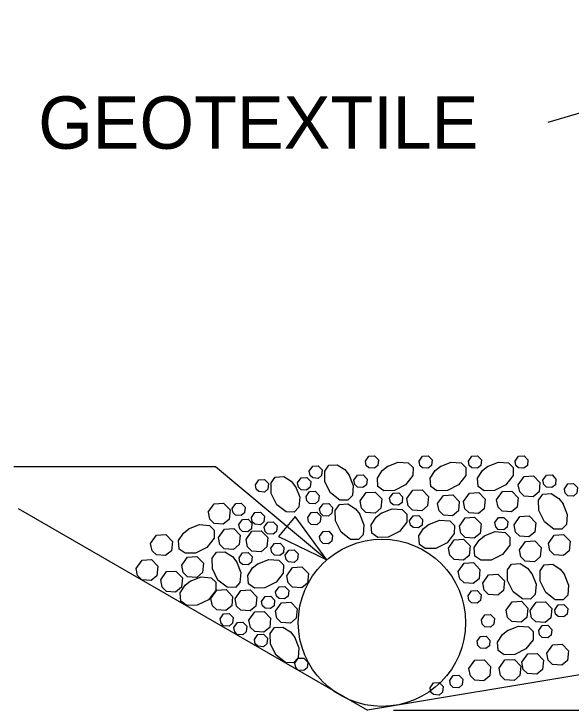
# Model space of a CAD drawing. Extents: x 0 to 2289, y 0 to 839.
# Drawn here: x 224.19 to 237.53, y 50.39 to 67.07 of the extents above; entities that cross this region are included whole.
import ezdxf

# ---------------------------------------------------------------- set-up
doc = ezdxf.new("R2010")
doc.units = 0
for name, color, linetype in [('Dimension Lines', 7, 'Continuous'), ('Mis Beam Bolsters', 7, 'Continuous'), ('Mis Object Lines', 7, 'Continuous'), ('Miscellaneous Lines', 7, 'Continuous'), ('Plot Label', 7, 'Continuous')]:
    doc.layers.add(name, color=color, linetype=linetype)

msp = doc.modelspace()

# ---------------------------------------------------------------- linework, layer by layer
at = {"layer": 'Mis Beam Bolsters'}
msp.add_lwpolyline([(231.686, 53.993), (230.925, 55.033), (230.525, 54.553)], close=True, dxfattribs=at)
at = {"layer": 'Mis Object Lines'}
msp.add_circle((233.005, 52.484), 2.004, dxfattribs=at)
at = {"layer": 'Miscellaneous Lines'}
for p, q in [((224.296, 55.221), (232.657, 50.392)), ((254.787, 54.079), (232.657, 50.391))]:
    msp.add_line(p, q, dxfattribs=at)
at = {"layer": 'Plot Label'}
msp.add_line((233.282, 50.391), (262.978, 50.391), dxfattribs=at)
for points in [[(232.609, 56.36), (232.693, 56.48), (232.827, 56.488), (232.921, 56.391), (232.907, 56.255), (232.824, 56.186), (232.692, 56.196), (232.63, 56.256), (232.609, 56.36)], [(233.894, 56.36), (233.978, 56.48), (234.113, 56.488), (234.206, 56.391), (234.192, 56.255), (234.11, 56.186), (233.977, 56.196), (233.915, 56.256), (233.895, 56.36)], [(235.077, 56.36), (235.161, 56.48), (235.295, 56.488), (235.388, 56.391), (235.375, 56.255), (235.292, 56.186), (235.159, 56.196), (235.097, 56.256), (235.077, 56.36)], [(236.191, 56.36), (236.275, 56.48), (236.409, 56.488), (236.502, 56.391), (236.489, 56.255), (236.406, 56.186), (236.273, 56.196), (236.211, 56.256), (236.191, 56.36)], [(236.191, 56.36), (236.275, 56.48), (236.409, 56.488), (236.502, 56.391), (236.489, 56.255), (236.406, 56.186), (236.273, 56.196), (236.211, 56.256), (236.191, 56.36)], [(231.263, 56.118), (231.347, 56.237), (231.481, 56.245), (231.575, 56.148), (231.561, 56.013), (231.478, 55.944), (231.346, 55.953), (231.283, 56.014), (231.263, 56.118)], [(232.215, 56.035), (232.319, 55.773), (232.298, 55.532), (232.189, 55.418), (231.994, 55.421), (231.772, 55.595), (231.638, 55.863), (231.633, 56.116), (231.734, 56.258), (231.936, 56.272), (232.116, 56.156), (232.221, 56.024)], [(233.132, 56.23), (233.394, 56.334), (233.635, 56.313), (233.749, 56.205), (233.746, 56.009), (233.572, 55.787), (233.304, 55.653), (233.051, 55.649), (232.908, 55.75), (232.895, 55.951), (233.01, 56.131), (233.143, 56.237)], [(234.4, 56.23), (234.662, 56.334), (234.903, 56.313), (235.017, 56.205), (235.014, 56.009), (234.84, 55.787), (234.572, 55.653), (234.319, 55.649), (234.176, 55.75), (234.163, 55.951), (234.278, 56.131), (234.411, 56.237)], [(235.531, 56.23), (235.793, 56.334), (236.034, 56.313), (236.148, 56.205), (236.145, 56.009), (235.971, 55.787), (235.703, 55.653), (235.45, 55.649), (235.307, 55.75), (235.294, 55.951), (235.409, 56.131), (235.542, 56.237)], [(231.686, 53.993), (229.016, 56.217), (224.192, 56.217)], [(229.973, 55.791), (230.058, 55.911), (230.192, 55.918), (230.285, 55.821), (230.271, 55.686), (230.189, 55.617), (230.056, 55.627), (229.994, 55.687), (229.974, 55.791)], [(230.931, 55.752), (231.035, 55.49), (231.014, 55.25), (230.906, 55.135), (230.71, 55.139), (230.488, 55.312), (230.354, 55.581), (230.35, 55.834), (230.451, 55.976), (230.652, 55.989), (230.832, 55.874), (230.938, 55.742)], [(230.986, 55.837), (231.07, 55.956), (231.204, 55.964), (231.298, 55.867), (231.284, 55.732), (231.201, 55.663), (231.069, 55.672), (231.006, 55.733), (230.986, 55.837)], [(232.335, 55.898), (232.419, 56.017), (232.553, 56.025), (232.647, 55.928), (232.633, 55.793), (232.55, 55.724), (232.418, 55.733), (232.355, 55.794), (232.335, 55.898)], [(236.269, 55.793), (236.409, 55.992), (236.633, 56.005), (236.788, 55.844), (236.766, 55.618), (236.627, 55.503), (236.407, 55.519), (236.303, 55.62), (236.269, 55.793)], [(236.859, 55.898), (236.943, 56.017), (237.077, 56.025), (237.17, 55.928), (237.157, 55.793), (237.074, 55.724), (236.942, 55.733), (236.879, 55.794), (236.859, 55.898)], [(237.373, 55.692), (237.457, 55.812), (237.591, 55.819), (237.684, 55.723), (237.671, 55.587), (237.588, 55.518), (237.456, 55.528), (237.393, 55.588), (237.373, 55.692)], [(231.188, 55.507), (231.272, 55.627), (231.406, 55.634), (231.5, 55.537), (231.486, 55.402), (231.403, 55.333), (231.271, 55.343), (231.209, 55.403), (231.188, 55.507)], [(232.483, 55.403), (232.623, 55.602), (232.846, 55.615), (233.002, 55.454), (232.979, 55.228), (232.841, 55.113), (232.62, 55.129), (232.517, 55.229), (232.483, 55.403)], [(233.189, 55.473), (233.273, 55.593), (233.407, 55.6), (233.5, 55.504), (233.487, 55.368), (233.404, 55.299), (233.272, 55.309), (233.209, 55.369), (233.189, 55.473)], [(233.602, 55.458), (233.742, 55.658), (233.966, 55.67), (234.122, 55.509), (234.099, 55.283), (233.961, 55.168), (233.74, 55.184), (233.636, 55.285), (233.603, 55.458)], [(234.959, 55.392), (235.099, 55.591), (235.323, 55.604), (235.478, 55.442), (235.456, 55.217), (235.317, 55.102), (235.097, 55.118), (234.993, 55.218), (234.959, 55.392)], [(235.75, 55.429), (235.89, 55.628), (236.113, 55.641), (236.269, 55.48), (236.246, 55.254), (236.108, 55.139), (235.887, 55.155), (235.784, 55.256), (235.75, 55.429)], [(237.338, 55.343), (237.442, 55.081), (237.421, 54.841), (237.313, 54.726), (237.117, 54.73), (236.895, 54.904), (236.761, 55.172), (236.757, 55.425), (236.858, 55.567), (237.059, 55.581), (237.239, 55.465), (237.345, 55.333)], [(234.338, 55.338), (234.478, 55.537), (234.702, 55.55), (234.857, 55.389), (234.835, 55.163), (234.697, 55.048), (234.476, 55.064), (234.372, 55.164), (234.338, 55.338)], [(228.846, 55.137), (228.986, 55.336), (229.21, 55.349), (229.366, 55.187), (229.343, 54.962), (229.205, 54.847), (228.984, 54.863), (228.88, 54.963), (228.847, 55.137)], [(229.418, 55.225), (229.502, 55.345), (229.637, 55.352), (229.73, 55.256), (229.716, 55.12), (229.633, 55.051), (229.501, 55.061), (229.439, 55.121), (229.418, 55.225)], [(231.51, 55.212), (231.594, 55.331), (231.729, 55.339), (231.822, 55.242), (231.808, 55.107), (231.725, 55.038), (231.593, 55.047), (231.531, 55.108), (231.51, 55.212)], [(232.47, 55.096), (232.574, 54.834), (232.553, 54.593), (232.444, 54.478), (232.249, 54.482), (232.027, 54.656), (231.893, 54.924), (231.888, 55.177), (231.99, 55.319), (232.191, 55.333), (232.371, 55.217), (232.477, 55.085)], [(229.878, 55.008), (229.962, 55.128), (230.096, 55.135), (230.189, 55.039), (230.176, 54.903), (230.093, 54.834), (229.961, 54.844), (229.898, 54.904), (229.878, 55.008)], [(231.228, 55.006), (231.312, 55.125), (231.446, 55.133), (231.539, 55.036), (231.526, 54.901), (231.443, 54.832), (231.311, 54.841), (231.248, 54.902), (231.228, 55.006)], [(232.985, 55.112), (233.247, 55.216), (233.488, 55.195), (233.602, 55.086), (233.599, 54.891), (233.425, 54.669), (233.157, 54.535), (232.904, 54.53), (232.762, 54.632), (232.748, 54.833), (232.864, 55.013), (232.996, 55.119)], [(233.666, 54.929), (233.75, 55.049), (233.884, 55.056), (233.978, 54.96), (233.964, 54.824), (233.881, 54.755), (233.749, 54.765), (233.687, 54.825), (233.666, 54.929)], [(229.579, 54.836), (229.664, 54.956), (229.798, 54.963), (229.891, 54.867), (229.877, 54.731), (229.795, 54.662), (229.662, 54.672), (229.6, 54.732), (229.58, 54.836)], [(230.184, 54.778), (230.268, 54.897), (230.402, 54.905), (230.496, 54.808), (230.482, 54.673), (230.399, 54.604), (230.267, 54.613), (230.205, 54.674), (230.184, 54.778)], [(234.124, 54.842), (234.386, 54.946), (234.627, 54.925), (234.741, 54.816), (234.738, 54.621), (234.564, 54.399), (234.296, 54.265), (234.043, 54.26), (233.9, 54.361), (233.887, 54.563), (234.002, 54.743), (234.135, 54.848)], [(234.859, 54.801), (234.999, 55), (235.223, 55.013), (235.378, 54.852), (235.356, 54.626), (235.217, 54.511), (234.997, 54.527), (234.893, 54.628), (234.859, 54.801)], [(235.709, 54.883), (235.793, 55.003), (235.927, 55.01), (236.02, 54.914), (236.007, 54.778), (235.924, 54.709), (235.791, 54.719), (235.729, 54.779), (235.709, 54.883)], [(236.168, 54.831), (236.308, 55.031), (236.531, 55.043), (236.687, 54.882), (236.664, 54.656), (236.526, 54.541), (236.305, 54.557), (236.202, 54.658), (236.168, 54.831)], [(228.371, 54.732), (228.633, 54.835), (228.873, 54.815), (228.988, 54.706), (228.984, 54.511), (228.81, 54.289), (228.542, 54.154), (228.289, 54.15), (228.147, 54.251), (228.133, 54.453), (228.249, 54.633), (228.381, 54.738)], [(229.092, 54.531), (229.233, 54.73), (229.456, 54.743), (229.612, 54.582), (229.589, 54.356), (229.451, 54.241), (229.23, 54.257), (229.126, 54.358), (229.093, 54.531)], [(227.466, 54.384), (227.606, 54.583), (227.83, 54.596), (227.985, 54.435), (227.962, 54.209), (227.824, 54.094), (227.604, 54.11), (227.5, 54.211), (227.466, 54.384)], [(229.751, 54.477), (229.891, 54.677), (230.114, 54.689), (230.27, 54.528), (230.247, 54.302), (230.109, 54.187), (229.888, 54.203), (229.785, 54.304), (229.751, 54.477)], [(231.51, 54.548), (231.594, 54.667), (231.729, 54.675), (231.822, 54.578), (231.808, 54.443), (231.725, 54.374), (231.593, 54.383), (231.531, 54.444), (231.51, 54.548)], [(235.453, 54.564), (235.715, 54.668), (235.955, 54.647), (236.07, 54.538), (236.066, 54.343), (235.892, 54.121), (235.624, 53.987), (235.371, 53.982), (235.229, 54.083), (235.215, 54.285), (235.331, 54.465), (235.463, 54.57)], [(236.991, 54.386), (237.132, 54.585), (237.355, 54.598), (237.511, 54.437), (237.488, 54.211), (237.35, 54.096), (237.129, 54.112), (237.025, 54.213), (236.992, 54.386)], [(230.347, 54.268), (230.431, 54.387), (230.565, 54.395), (230.658, 54.298), (230.645, 54.163), (230.562, 54.094), (230.429, 54.103), (230.367, 54.164), (230.347, 54.268)], [(234.595, 54.274), (234.735, 54.473), (234.959, 54.486), (235.115, 54.325), (235.092, 54.099), (234.954, 53.984), (234.733, 54), (234.629, 54.101), (234.596, 54.274)], [(236.3, 54.235), (236.44, 54.434), (236.663, 54.447), (236.819, 54.286), (236.796, 54.06), (236.658, 53.945), (236.437, 53.961), (236.333, 54.062), (236.3, 54.235)], [(230.688, 54.105), (230.772, 54.224), (230.906, 54.232), (230.999, 54.135), (230.986, 54), (230.903, 53.931), (230.77, 53.94), (230.708, 54.001), (230.688, 54.105)], [(228.211, 53.86), (228.351, 54.059), (228.575, 54.072), (228.731, 53.911), (228.708, 53.685), (228.57, 53.57), (228.349, 53.586), (228.245, 53.687), (228.212, 53.86)], [(229.521, 53.948), (229.625, 53.686), (229.604, 53.445), (229.496, 53.331), (229.3, 53.334), (229.078, 53.508), (228.944, 53.776), (228.94, 54.029), (229.041, 54.172), (229.242, 54.185), (229.423, 54.07), (229.528, 53.937)], [(229.584, 54.043), (229.668, 54.163), (229.803, 54.17), (229.896, 54.074), (229.882, 53.938), (229.8, 53.869), (229.667, 53.879), (229.605, 53.939), (229.585, 54.043)], [(227.12, 53.787), (227.26, 53.986), (227.484, 53.999), (227.639, 53.838), (227.617, 53.612), (227.478, 53.497), (227.258, 53.513), (227.154, 53.614), (227.12, 53.787)], [(230.03, 53.897), (230.292, 54.001), (230.533, 53.981), (230.647, 53.872), (230.643, 53.676), (230.47, 53.455), (230.201, 53.32), (229.949, 53.316), (229.806, 53.417), (229.793, 53.619), (229.908, 53.799), (230.04, 53.904)], [(234.833, 53.712), (234.973, 53.911), (235.197, 53.924), (235.352, 53.763), (235.33, 53.537), (235.192, 53.422), (234.971, 53.438), (234.867, 53.539), (234.833, 53.712)], [(236.591, 53.667), (236.695, 53.405), (236.674, 53.165), (236.565, 53.05), (236.37, 53.054), (236.148, 53.228), (236.014, 53.496), (236.009, 53.749), (236.111, 53.891), (236.312, 53.905), (236.492, 53.789), (236.598, 53.657)], [(227.706, 53.51), (227.846, 53.709), (228.069, 53.722), (228.225, 53.561), (228.202, 53.335), (228.064, 53.22), (227.843, 53.236), (227.74, 53.337), (227.706, 53.51)], [(230.725, 53.61), (230.865, 53.809), (231.089, 53.822), (231.244, 53.661), (231.222, 53.435), (231.084, 53.32), (230.863, 53.336), (230.759, 53.437), (230.725, 53.61)], [(237.372, 53.648), (237.476, 53.386), (237.455, 53.146), (237.346, 53.031), (237.151, 53.035), (236.929, 53.208), (236.795, 53.477), (236.79, 53.73), (236.892, 53.872), (237.093, 53.885), (237.273, 53.77), (237.379, 53.638)], [(228.412, 53.48), (228.674, 53.583), (228.915, 53.563), (229.029, 53.454), (229.025, 53.259), (228.852, 53.037), (228.583, 52.902), (228.331, 52.898), (228.188, 52.999), (228.175, 53.201), (228.29, 53.381), (228.423, 53.486)], [(235.419, 53.435), (235.559, 53.634), (235.783, 53.647), (235.938, 53.486), (235.916, 53.26), (235.778, 53.145), (235.557, 53.161), (235.453, 53.262), (235.419, 53.435)], [(228.91, 53.066), (229.05, 53.266), (229.274, 53.278), (229.429, 53.117), (229.407, 52.891), (229.269, 52.776), (229.048, 52.792), (228.944, 52.893), (228.91, 53.066)], [(229.486, 53.058), (229.626, 53.257), (229.85, 53.27), (230.005, 53.109), (229.983, 52.883), (229.845, 52.768), (229.624, 52.784), (229.52, 52.885), (229.486, 53.058)], [(230.459, 53.228), (230.543, 53.347), (230.677, 53.355), (230.771, 53.258), (230.757, 53.123), (230.674, 53.054), (230.542, 53.063), (230.479, 53.124), (230.459, 53.228)], [(235.066, 53.126), (235.15, 53.246), (235.284, 53.253), (235.377, 53.157), (235.364, 53.021), (235.281, 52.952), (235.148, 52.962), (235.086, 53.022), (235.066, 53.126)], [(230.123, 52.996), (230.208, 53.116), (230.342, 53.123), (230.435, 53.027), (230.421, 52.891), (230.339, 52.822), (230.206, 52.832), (230.144, 52.892), (230.124, 52.996)], [(230.457, 52.765), (230.597, 52.964), (230.821, 52.977), (230.976, 52.815), (230.953, 52.59), (230.815, 52.475), (230.595, 52.491), (230.491, 52.591), (230.457, 52.765)], [(235.98, 52.786), (236.12, 52.985), (236.343, 52.998), (236.499, 52.837), (236.476, 52.611), (236.338, 52.496), (236.117, 52.512), (236.013, 52.613), (235.98, 52.786)], [(236.556, 52.777), (236.696, 52.977), (236.919, 52.989), (237.075, 52.828), (237.052, 52.602), (236.914, 52.487), (236.693, 52.503), (236.59, 52.604), (236.556, 52.777)], [(237.142, 52.797), (237.226, 52.916), (237.36, 52.924), (237.454, 52.827), (237.44, 52.692), (237.357, 52.623), (237.225, 52.632), (237.162, 52.693), (237.142, 52.797)], [(229.82, 52.545), (229.96, 52.745), (230.184, 52.757), (230.339, 52.596), (230.316, 52.37), (230.178, 52.255), (229.958, 52.271), (229.854, 52.372), (229.82, 52.545)], [(229.13, 52.577), (229.214, 52.697), (229.349, 52.705), (229.442, 52.608), (229.428, 52.472), (229.345, 52.403), (229.213, 52.413), (229.151, 52.473), (229.13, 52.577)], [(235.387, 52.552), (235.471, 52.671), (235.605, 52.679), (235.698, 52.582), (235.685, 52.447), (235.602, 52.378), (235.47, 52.387), (235.407, 52.448), (235.387, 52.552)], [(229.458, 52.368), (229.543, 52.488), (229.677, 52.495), (229.77, 52.399), (229.756, 52.263), (229.674, 52.194), (229.541, 52.204), (229.479, 52.264), (229.459, 52.368)], [(236.011, 52.299), (236.273, 52.403), (236.514, 52.383), (236.628, 52.274), (236.625, 52.078), (236.451, 51.857), (236.183, 51.722), (235.93, 51.718), (235.788, 51.819), (235.774, 52.021), (235.89, 52.201), (236.022, 52.306)], [(236.76, 52.295), (236.844, 52.415), (236.978, 52.423), (237.071, 52.326), (237.058, 52.19), (236.975, 52.121), (236.842, 52.131), (236.78, 52.191), (236.76, 52.295)], [(230.913, 52.143), (231.017, 51.881), (230.996, 51.641), (230.887, 51.526), (230.692, 51.53), (230.47, 51.704), (230.336, 51.972), (230.331, 52.225), (230.433, 52.367), (230.634, 52.381), (230.814, 52.265), (230.92, 52.133)], [(229.95, 52.084), (230.034, 52.203), (230.168, 52.211), (230.261, 52.114), (230.248, 51.979), (230.165, 51.91), (230.032, 51.919), (229.97, 51.98), (229.95, 52.084)], [(235.281, 52.039), (235.365, 52.158), (235.499, 52.166), (235.592, 52.069), (235.579, 51.934), (235.496, 51.865), (235.363, 51.874), (235.301, 51.935), (235.281, 52.039)], [(236.954, 51.758), (237.094, 51.957), (237.317, 51.97), (237.473, 51.809), (237.45, 51.583), (237.312, 51.468), (237.091, 51.484), (236.988, 51.585), (236.954, 51.758)], [(236.354, 51.539), (236.495, 51.738), (236.718, 51.751), (236.874, 51.59), (236.851, 51.364), (236.713, 51.249), (236.492, 51.265), (236.388, 51.366), (236.355, 51.539)], [(230.918, 51.512), (231.002, 51.632), (231.137, 51.639), (231.23, 51.542), (231.216, 51.407), (231.133, 51.338), (231.001, 51.348), (230.939, 51.408), (230.918, 51.512)], [(235.089, 51.385), (235.229, 51.584), (235.452, 51.597), (235.608, 51.436), (235.585, 51.21), (235.447, 51.095), (235.226, 51.111), (235.122, 51.212), (235.089, 51.385)], [(235.811, 51.393), (235.951, 51.592), (236.175, 51.605), (236.33, 51.444), (236.308, 51.218), (236.17, 51.103), (235.949, 51.119), (235.845, 51.22), (235.811, 51.393)], [(234.629, 51.099), (234.713, 51.218), (234.847, 51.226), (234.94, 51.129), (234.927, 50.994), (234.844, 50.925), (234.711, 50.934), (234.649, 50.995), (234.629, 51.099)], [(234.158, 50.926), (234.242, 51.046), (234.376, 51.054), (234.469, 50.957), (234.456, 50.821), (234.373, 50.752), (234.24, 50.762), (234.178, 50.822), (234.158, 50.926)]]:
    msp.add_lwpolyline(points, dxfattribs=at)
msp.add_spline([(254.787, 61.394), (246.072, 61.394), (246.072, 64.471), (236.976, 64.471)], degree=3, dxfattribs=at)

# ---------------------------------------------------------------- texts
at = {"layer": 'Dimension Lines'}
msp.add_text('GEOTEXTILE', height=1.2554, dxfattribs=at).set_placement((224.773, 63.843))

doc.saveas('drawing.dxf')
